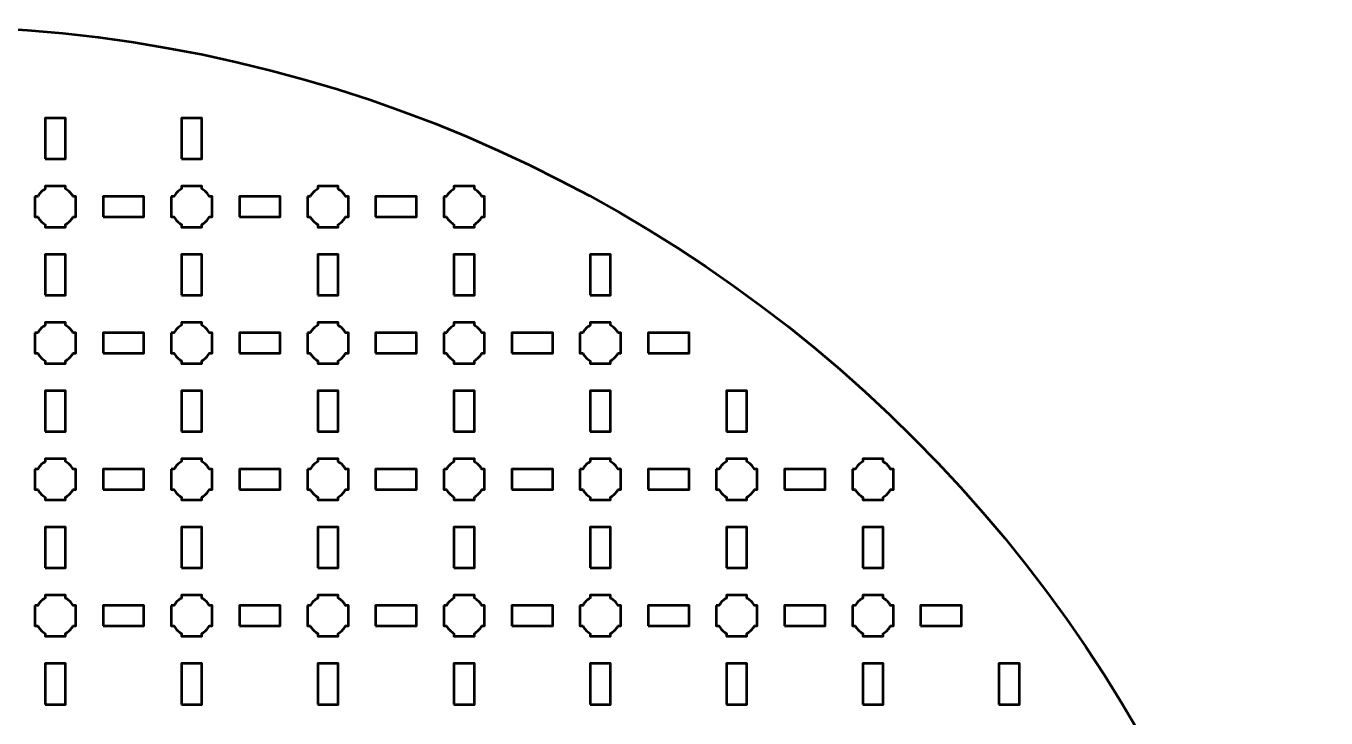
# Model space of a CAD drawing. Header units: centimetres. Extents: x -31.1 to 10.1, y -35.5 to 5.8.
# Drawn here: x -8.93 to 10.15, y -4.35 to 5.8 of the extents above; entities that cross this region are included whole.
import ezdxf

# ---------------------------------------------------------------- set-up
doc = ezdxf.new("R2010")
doc.units = ezdxf.units.CM
doc.header["$MEASUREMENT"] = 0
doc.layers.add('Layer 1', color=7, linetype='Continuous')

msp = doc.modelspace()

# ---------------------------------------------------------------- linework, layer by layer
at = {"layer": 'Layer 1', "lineweight": 53}
for points in [[(-8.65, 3.85), (-8.35, 3.85), (-8.35, 4.45), (-8.65, 4.45), (-8.65, 3.85)], [(-6.65, 3.85), (-6.35, 3.85), (-6.35, 4.45), (-6.65, 4.45), (-6.65, 3.85)], [(-7.8, 3), (-7.2, 3), (-7.2, 3.3), (-7.8, 3.3), (-7.8, 3)], [(-5.8, 3), (-5.2, 3), (-5.2, 3.3), (-5.8, 3.3), (-5.8, 3)], [(-3.8, 3), (-3.2, 3), (-3.2, 3.3), (-3.8, 3.3), (-3.8, 3)], [(-8.65, 1.85), (-8.35, 1.85), (-8.35, 2.45), (-8.65, 2.45), (-8.65, 1.85)], [(-6.65, 1.85), (-6.35, 1.85), (-6.35, 2.45), (-6.65, 2.45), (-6.65, 1.85)], [(-4.65, 1.85), (-4.35, 1.85), (-4.35, 2.45), (-4.65, 2.45), (-4.65, 1.85)], [(-2.65, 1.85), (-2.35, 1.85), (-2.35, 2.45), (-2.65, 2.45), (-2.65, 1.85)], [(-0.65, 1.85), (-0.35, 1.85), (-0.35, 2.45), (-0.65, 2.45), (-0.65, 1.85)], [(-7.8, 1), (-7.2, 1), (-7.2, 1.3), (-7.8, 1.3), (-7.8, 1)], [(-5.8, 1), (-5.2, 1), (-5.2, 1.3), (-5.8, 1.3), (-5.8, 1)], [(-3.8, 1), (-3.2, 1), (-3.2, 1.3), (-3.8, 1.3), (-3.8, 1)], [(-1.8, 1), (-1.2, 1), (-1.2, 1.3), (-1.8, 1.3), (-1.8, 1)], [(0.2, 1), (0.8, 1), (0.8, 1.3), (0.2, 1.3), (0.2, 1)], [(-8.65, -0.15), (-8.35, -0.15), (-8.35, 0.45), (-8.65, 0.45), (-8.65, -0.15)], [(-6.65, -0.15), (-6.35, -0.15), (-6.35, 0.45), (-6.65, 0.45), (-6.65, -0.15)], [(-4.65, -0.15), (-4.35, -0.15), (-4.35, 0.45), (-4.65, 0.45), (-4.65, -0.15)], [(-2.65, -0.15), (-2.35, -0.15), (-2.35, 0.45), (-2.65, 0.45), (-2.65, -0.15)], [(-0.65, -0.15), (-0.35, -0.15), (-0.35, 0.45), (-0.65, 0.45), (-0.65, -0.15)], [(1.35, -0.15), (1.65, -0.15), (1.65, 0.45), (1.35, 0.45), (1.35, -0.15)], [(-7.8, -1), (-7.2, -1), (-7.2, -0.7), (-7.8, -0.7), (-7.8, -1)], [(-5.8, -1), (-5.2, -1), (-5.2, -0.7), (-5.8, -0.7), (-5.8, -1)], [(-3.8, -1), (-3.2, -1), (-3.2, -0.7), (-3.8, -0.7), (-3.8, -1)], [(-1.8, -1), (-1.2, -1), (-1.2, -0.7), (-1.8, -0.7), (-1.8, -1)], [(0.2, -1), (0.8, -1), (0.8, -0.7), (0.2, -0.7), (0.2, -1)], [(2.2, -1), (2.8, -1), (2.8, -0.7), (2.2, -0.7), (2.2, -1)], [(-8.65, -2.15), (-8.35, -2.15), (-8.35, -1.55), (-8.65, -1.55), (-8.65, -2.15)], [(-6.65, -2.15), (-6.35, -2.15), (-6.35, -1.55), (-6.65, -1.55), (-6.65, -2.15)], [(-4.65, -2.15), (-4.35, -2.15), (-4.35, -1.55), (-4.65, -1.55), (-4.65, -2.15)], [(-2.65, -2.15), (-2.35, -2.15), (-2.35, -1.55), (-2.65, -1.55), (-2.65, -2.15)], [(-0.65, -2.15), (-0.35, -2.15), (-0.35, -1.55), (-0.65, -1.55), (-0.65, -2.15)], [(1.35, -2.15), (1.65, -2.15), (1.65, -1.55), (1.35, -1.55), (1.35, -2.15)], [(3.35, -2.15), (3.65, -2.15), (3.65, -1.55), (3.35, -1.55), (3.35, -2.15)], [(-7.8, -3), (-7.2, -3), (-7.2, -2.7), (-7.8, -2.7), (-7.8, -3)], [(-5.8, -3), (-5.2, -3), (-5.2, -2.7), (-5.8, -2.7), (-5.8, -3)], [(-3.8, -3), (-3.2, -3), (-3.2, -2.7), (-3.8, -2.7), (-3.8, -3)], [(-1.8, -3), (-1.2, -3), (-1.2, -2.7), (-1.8, -2.7), (-1.8, -3)], [(0.2, -3), (0.8, -3), (0.8, -2.7), (0.2, -2.7), (0.2, -3)], [(2.2, -3), (2.8, -3), (2.8, -2.7), (2.2, -2.7), (2.2, -3)], [(4.2, -3), (4.8, -3), (4.8, -2.7), (4.2, -2.7), (4.2, -3)], [(-8.65, -4.15), (-8.35, -4.15), (-8.35, -3.55), (-8.65, -3.55), (-8.65, -4.15)], [(-6.65, -4.15), (-6.35, -4.15), (-6.35, -3.55), (-6.65, -3.55), (-6.65, -4.15)], [(-4.65, -4.15), (-4.35, -4.15), (-4.35, -3.55), (-4.65, -3.55), (-4.65, -4.15)], [(-2.65, -4.15), (-2.35, -4.15), (-2.35, -3.55), (-2.65, -3.55), (-2.65, -4.15)], [(-0.65, -4.15), (-0.35, -4.15), (-0.35, -3.55), (-0.65, -3.55), (-0.65, -4.15)], [(1.35, -4.15), (1.65, -4.15), (1.65, -3.55), (1.35, -3.55), (1.35, -4.15)], [(3.35, -4.15), (3.65, -4.15), (3.65, -3.55), (3.35, -3.55), (3.35, -4.15)], [(5.35, -4.15), (5.65, -4.15), (5.65, -3.55), (5.35, -3.55), (5.35, -4.15)]]:
    msp.add_lwpolyline(points, close=True, dxfattribs=at)
at = {"layer": 'Layer 1', "color": 250, "lineweight": 53}
msp.add_ellipse((-10.5, -14.85), major_axis=(0, 20.65), ratio=1, dxfattribs=at)
at = {"layer": 'Layer 1', "lineweight": 53}
for points in [[(-8.8, 3.3), (-8.8, 3.3), (-8.75985, 3.3), (-8.75985, 3.3), (-8.75985, 3.3), (-8.7335, 3.34553), (-8.69553, 3.3835), (-8.65, 3.40985), (-8.65, 3.40985), (-8.65, 3.40985), (-8.65, 3.45), (-8.65, 3.45), (-8.65, 3.45), (-8.65, 3.45), (-8.5, 3.45), (-8.5, 3.45), (-8.5, 3.45), (-8.5, 3.45), (-8.35, 3.45), (-8.35, 3.45), (-8.35, 3.45), (-8.35, 3.45), (-8.35, 3.40985), (-8.35, 3.40985), (-8.35, 3.40985), (-8.30447, 3.3835), (-8.2665, 3.34553), (-8.24015, 3.3), (-8.24015, 3.3), (-8.24015, 3.3), (-8.2, 3.3), (-8.2, 3.3), (-8.2, 3.3), (-8.2, 3.3), (-8.2, 3.15), (-8.2, 3.15), (-8.2, 3.15), (-8.2, 3.15), (-8.2, 3), (-8.2, 3), (-8.2, 3), (-8.2, 3), (-8.24015, 3), (-8.24015, 3), (-8.24015, 3), (-8.2665, 2.95447), (-8.30447, 2.9165), (-8.35, 2.89015), (-8.35, 2.89015), (-8.35, 2.89015), (-8.35, 2.85), (-8.35, 2.85), (-8.35, 2.85), (-8.35, 2.85), (-8.5, 2.85), (-8.5, 2.85), (-8.5, 2.85), (-8.5, 2.85), (-8.65, 2.85), (-8.65, 2.85), (-8.65, 2.85), (-8.65, 2.85), (-8.65, 2.89015), (-8.65, 2.89015), (-8.65, 2.89015), (-8.69553, 2.9165), (-8.7335, 2.95447), (-8.75985, 3), (-8.75985, 3), (-8.75985, 3), (-8.8, 3), (-8.8, 3), (-8.8, 3), (-8.8, 3), (-8.8, 3.15), (-8.8, 3.15), (-8.8, 3.15), (-8.8, 3.15), (-8.8, 3.3), (-8.8, 3.3)], [(-6.8, 3.3), (-6.8, 3.3), (-6.75985, 3.3), (-6.75985, 3.3), (-6.75985, 3.3), (-6.7335, 3.34553), (-6.69553, 3.3835), (-6.65, 3.40985), (-6.65, 3.40985), (-6.65, 3.40985), (-6.65, 3.45), (-6.65, 3.45), (-6.65, 3.45), (-6.65, 3.45), (-6.5, 3.45), (-6.5, 3.45), (-6.5, 3.45), (-6.5, 3.45), (-6.35, 3.45), (-6.35, 3.45), (-6.35, 3.45), (-6.35, 3.45), (-6.35, 3.40985), (-6.35, 3.40985), (-6.35, 3.40985), (-6.30447, 3.3835), (-6.2665, 3.34553), (-6.24015, 3.3), (-6.24015, 3.3), (-6.24015, 3.3), (-6.2, 3.3), (-6.2, 3.3), (-6.2, 3.3), (-6.2, 3.3), (-6.2, 3.15), (-6.2, 3.15), (-6.2, 3.15), (-6.2, 3.15), (-6.2, 3), (-6.2, 3), (-6.2, 3), (-6.2, 3), (-6.24015, 3), (-6.24015, 3), (-6.24015, 3), (-6.2665, 2.95447), (-6.30447, 2.9165), (-6.35, 2.89015), (-6.35, 2.89015), (-6.35, 2.89015), (-6.35, 2.85), (-6.35, 2.85), (-6.35, 2.85), (-6.35, 2.85), (-6.5, 2.85), (-6.5, 2.85), (-6.5, 2.85), (-6.5, 2.85), (-6.65, 2.85), (-6.65, 2.85), (-6.65, 2.85), (-6.65, 2.85), (-6.65, 2.89015), (-6.65, 2.89015), (-6.65, 2.89015), (-6.69553, 2.9165), (-6.7335, 2.95447), (-6.75985, 3), (-6.75985, 3), (-6.75985, 3), (-6.8, 3), (-6.8, 3), (-6.8, 3), (-6.8, 3), (-6.8, 3.15), (-6.8, 3.15), (-6.8, 3.15), (-6.8, 3.15), (-6.8, 3.3), (-6.8, 3.3)], [(-4.8, 3.3), (-4.8, 3.3), (-4.75985, 3.3), (-4.75985, 3.3), (-4.75985, 3.3), (-4.7335, 3.34553), (-4.69553, 3.3835), (-4.65, 3.40985), (-4.65, 3.40985), (-4.65, 3.40985), (-4.65, 3.45), (-4.65, 3.45), (-4.65, 3.45), (-4.65, 3.45), (-4.5, 3.45), (-4.5, 3.45), (-4.5, 3.45), (-4.5, 3.45), (-4.35, 3.45), (-4.35, 3.45), (-4.35, 3.45), (-4.35, 3.45), (-4.35, 3.40985), (-4.35, 3.40985), (-4.35, 3.40985), (-4.30447, 3.3835), (-4.2665, 3.34553), (-4.24015, 3.3), (-4.24015, 3.3), (-4.24015, 3.3), (-4.2, 3.3), (-4.2, 3.3), (-4.2, 3.3), (-4.2, 3.3), (-4.2, 3.15), (-4.2, 3.15), (-4.2, 3.15), (-4.2, 3.15), (-4.2, 3), (-4.2, 3), (-4.2, 3), (-4.2, 3), (-4.24015, 3), (-4.24015, 3), (-4.24015, 3), (-4.2665, 2.95447), (-4.30447, 2.9165), (-4.35, 2.89015), (-4.35, 2.89015), (-4.35, 2.89015), (-4.35, 2.85), (-4.35, 2.85), (-4.35, 2.85), (-4.35, 2.85), (-4.5, 2.85), (-4.5, 2.85), (-4.5, 2.85), (-4.5, 2.85), (-4.65, 2.85), (-4.65, 2.85), (-4.65, 2.85), (-4.65, 2.85), (-4.65, 2.89015), (-4.65, 2.89015), (-4.65, 2.89015), (-4.69553, 2.9165), (-4.7335, 2.95447), (-4.75985, 3), (-4.75985, 3), (-4.75985, 3), (-4.8, 3), (-4.8, 3), (-4.8, 3), (-4.8, 3), (-4.8, 3.15), (-4.8, 3.15), (-4.8, 3.15), (-4.8, 3.15), (-4.8, 3.3), (-4.8, 3.3)], [(-2.8, 3.3), (-2.8, 3.3), (-2.75985, 3.3), (-2.75985, 3.3), (-2.75985, 3.3), (-2.7335, 3.34553), (-2.69553, 3.3835), (-2.65, 3.40985), (-2.65, 3.40985), (-2.65, 3.40985), (-2.65, 3.45), (-2.65, 3.45), (-2.65, 3.45), (-2.65, 3.45), (-2.5, 3.45), (-2.5, 3.45), (-2.5, 3.45), (-2.5, 3.45), (-2.35, 3.45), (-2.35, 3.45), (-2.35, 3.45), (-2.35, 3.45), (-2.35, 3.40985), (-2.35, 3.40985), (-2.35, 3.40985), (-2.30447, 3.3835), (-2.2665, 3.34553), (-2.24015, 3.3), (-2.24015, 3.3), (-2.24015, 3.3), (-2.2, 3.3), (-2.2, 3.3), (-2.2, 3.3), (-2.2, 3.3), (-2.2, 3.15), (-2.2, 3.15), (-2.2, 3.15), (-2.2, 3.15), (-2.2, 3), (-2.2, 3), (-2.2, 3), (-2.2, 3), (-2.24015, 3), (-2.24015, 3), (-2.24015, 3), (-2.2665, 2.95447), (-2.30447, 2.9165), (-2.35, 2.89015), (-2.35, 2.89015), (-2.35, 2.89015), (-2.35, 2.85), (-2.35, 2.85), (-2.35, 2.85), (-2.35, 2.85), (-2.5, 2.85), (-2.5, 2.85), (-2.5, 2.85), (-2.5, 2.85), (-2.65, 2.85), (-2.65, 2.85), (-2.65, 2.85), (-2.65, 2.85), (-2.65, 2.89015), (-2.65, 2.89015), (-2.65, 2.89015), (-2.69553, 2.9165), (-2.7335, 2.95447), (-2.75985, 3), (-2.75985, 3), (-2.75985, 3), (-2.8, 3), (-2.8, 3), (-2.8, 3), (-2.8, 3), (-2.8, 3.15), (-2.8, 3.15), (-2.8, 3.15), (-2.8, 3.15), (-2.8, 3.3), (-2.8, 3.3)], [(-8.8, 1.3), (-8.8, 1.3), (-8.75985, 1.3), (-8.75985, 1.3), (-8.75985, 1.3), (-8.7335, 1.34553), (-8.69553, 1.3835), (-8.65, 1.40985), (-8.65, 1.40985), (-8.65, 1.40985), (-8.65, 1.45), (-8.65, 1.45), (-8.65, 1.45), (-8.65, 1.45), (-8.5, 1.45), (-8.5, 1.45), (-8.5, 1.45), (-8.5, 1.45), (-8.35, 1.45), (-8.35, 1.45), (-8.35, 1.45), (-8.35, 1.45), (-8.35, 1.40985), (-8.35, 1.40985), (-8.35, 1.40985), (-8.30447, 1.3835), (-8.2665, 1.34553), (-8.24015, 1.3), (-8.24015, 1.3), (-8.24015, 1.3), (-8.2, 1.3), (-8.2, 1.3), (-8.2, 1.3), (-8.2, 1.3), (-8.2, 1.15), (-8.2, 1.15), (-8.2, 1.15), (-8.2, 1.15), (-8.2, 1), (-8.2, 1), (-8.2, 1), (-8.2, 1), (-8.24015, 1), (-8.24015, 1), (-8.24015, 1), (-8.2665, 0.95447), (-8.30447, 0.9165), (-8.35, 0.89015), (-8.35, 0.89015), (-8.35, 0.89015), (-8.35, 0.85), (-8.35, 0.85), (-8.35, 0.85), (-8.35, 0.85), (-8.5, 0.85), (-8.5, 0.85), (-8.5, 0.85), (-8.5, 0.85), (-8.65, 0.85), (-8.65, 0.85), (-8.65, 0.85), (-8.65, 0.85), (-8.65, 0.89015), (-8.65, 0.89015), (-8.65, 0.89015), (-8.69553, 0.9165), (-8.7335, 0.95447), (-8.75985, 1), (-8.75985, 1), (-8.75985, 1), (-8.8, 1), (-8.8, 1), (-8.8, 1), (-8.8, 1), (-8.8, 1.15), (-8.8, 1.15), (-8.8, 1.15), (-8.8, 1.15), (-8.8, 1.3), (-8.8, 1.3)], [(-6.8, 1.3), (-6.8, 1.3), (-6.75985, 1.3), (-6.75985, 1.3), (-6.75985, 1.3), (-6.7335, 1.34553), (-6.69553, 1.3835), (-6.65, 1.40985), (-6.65, 1.40985), (-6.65, 1.40985), (-6.65, 1.45), (-6.65, 1.45), (-6.65, 1.45), (-6.65, 1.45), (-6.5, 1.45), (-6.5, 1.45), (-6.5, 1.45), (-6.5, 1.45), (-6.35, 1.45), (-6.35, 1.45), (-6.35, 1.45), (-6.35, 1.45), (-6.35, 1.40985), (-6.35, 1.40985), (-6.35, 1.40985), (-6.30447, 1.3835), (-6.2665, 1.34553), (-6.24015, 1.3), (-6.24015, 1.3), (-6.24015, 1.3), (-6.2, 1.3), (-6.2, 1.3), (-6.2, 1.3), (-6.2, 1.3), (-6.2, 1.15), (-6.2, 1.15), (-6.2, 1.15), (-6.2, 1.15), (-6.2, 1), (-6.2, 1), (-6.2, 1), (-6.2, 1), (-6.24015, 1), (-6.24015, 1), (-6.24015, 1), (-6.2665, 0.95447), (-6.30447, 0.9165), (-6.35, 0.89015), (-6.35, 0.89015), (-6.35, 0.89015), (-6.35, 0.85), (-6.35, 0.85), (-6.35, 0.85), (-6.35, 0.85), (-6.5, 0.85), (-6.5, 0.85), (-6.5, 0.85), (-6.5, 0.85), (-6.65, 0.85), (-6.65, 0.85), (-6.65, 0.85), (-6.65, 0.85), (-6.65, 0.89015), (-6.65, 0.89015), (-6.65, 0.89015), (-6.69553, 0.9165), (-6.7335, 0.95447), (-6.75985, 1), (-6.75985, 1), (-6.75985, 1), (-6.8, 1), (-6.8, 1), (-6.8, 1), (-6.8, 1), (-6.8, 1.15), (-6.8, 1.15), (-6.8, 1.15), (-6.8, 1.15), (-6.8, 1.3), (-6.8, 1.3)], [(-4.8, 1.3), (-4.8, 1.3), (-4.75985, 1.3), (-4.75985, 1.3), (-4.75985, 1.3), (-4.7335, 1.34553), (-4.69553, 1.3835), (-4.65, 1.40985), (-4.65, 1.40985), (-4.65, 1.40985), (-4.65, 1.45), (-4.65, 1.45), (-4.65, 1.45), (-4.65, 1.45), (-4.5, 1.45), (-4.5, 1.45), (-4.5, 1.45), (-4.5, 1.45), (-4.35, 1.45), (-4.35, 1.45), (-4.35, 1.45), (-4.35, 1.45), (-4.35, 1.40985), (-4.35, 1.40985), (-4.35, 1.40985), (-4.30447, 1.3835), (-4.2665, 1.34553), (-4.24015, 1.3), (-4.24015, 1.3), (-4.24015, 1.3), (-4.2, 1.3), (-4.2, 1.3), (-4.2, 1.3), (-4.2, 1.3), (-4.2, 1.15), (-4.2, 1.15), (-4.2, 1.15), (-4.2, 1.15), (-4.2, 1), (-4.2, 1), (-4.2, 1), (-4.2, 1), (-4.24015, 1), (-4.24015, 1), (-4.24015, 1), (-4.2665, 0.95447), (-4.30447, 0.9165), (-4.35, 0.89015), (-4.35, 0.89015), (-4.35, 0.89015), (-4.35, 0.85), (-4.35, 0.85), (-4.35, 0.85), (-4.35, 0.85), (-4.5, 0.85), (-4.5, 0.85), (-4.5, 0.85), (-4.5, 0.85), (-4.65, 0.85), (-4.65, 0.85), (-4.65, 0.85), (-4.65, 0.85), (-4.65, 0.89015), (-4.65, 0.89015), (-4.65, 0.89015), (-4.69553, 0.9165), (-4.7335, 0.95447), (-4.75985, 1), (-4.75985, 1), (-4.75985, 1), (-4.8, 1), (-4.8, 1), (-4.8, 1), (-4.8, 1), (-4.8, 1.15), (-4.8, 1.15), (-4.8, 1.15), (-4.8, 1.15), (-4.8, 1.3), (-4.8, 1.3)], [(-2.8, 1.3), (-2.8, 1.3), (-2.75985, 1.3), (-2.75985, 1.3), (-2.75985, 1.3), (-2.7335, 1.34553), (-2.69553, 1.3835), (-2.65, 1.40985), (-2.65, 1.40985), (-2.65, 1.40985), (-2.65, 1.45), (-2.65, 1.45), (-2.65, 1.45), (-2.65, 1.45), (-2.5, 1.45), (-2.5, 1.45), (-2.5, 1.45), (-2.5, 1.45), (-2.35, 1.45), (-2.35, 1.45), (-2.35, 1.45), (-2.35, 1.45), (-2.35, 1.40985), (-2.35, 1.40985), (-2.35, 1.40985), (-2.30447, 1.3835), (-2.2665, 1.34553), (-2.24015, 1.3), (-2.24015, 1.3), (-2.24015, 1.3), (-2.2, 1.3), (-2.2, 1.3), (-2.2, 1.3), (-2.2, 1.3), (-2.2, 1.15), (-2.2, 1.15), (-2.2, 1.15), (-2.2, 1.15), (-2.2, 1), (-2.2, 1), (-2.2, 1), (-2.2, 1), (-2.24015, 1), (-2.24015, 1), (-2.24015, 1), (-2.2665, 0.95447), (-2.30447, 0.9165), (-2.35, 0.89015), (-2.35, 0.89015), (-2.35, 0.89015), (-2.35, 0.85), (-2.35, 0.85), (-2.35, 0.85), (-2.35, 0.85), (-2.5, 0.85), (-2.5, 0.85), (-2.5, 0.85), (-2.5, 0.85), (-2.65, 0.85), (-2.65, 0.85), (-2.65, 0.85), (-2.65, 0.85), (-2.65, 0.89015), (-2.65, 0.89015), (-2.65, 0.89015), (-2.69553, 0.9165), (-2.7335, 0.95447), (-2.75985, 1), (-2.75985, 1), (-2.75985, 1), (-2.8, 1), (-2.8, 1), (-2.8, 1), (-2.8, 1), (-2.8, 1.15), (-2.8, 1.15), (-2.8, 1.15), (-2.8, 1.15), (-2.8, 1.3), (-2.8, 1.3)], [(-0.8, 1.3), (-0.8, 1.3), (-0.75985, 1.3), (-0.75985, 1.3), (-0.75985, 1.3), (-0.7335, 1.34553), (-0.69553, 1.3835), (-0.65, 1.40985), (-0.65, 1.40985), (-0.65, 1.40985), (-0.65, 1.45), (-0.65, 1.45), (-0.65, 1.45), (-0.65, 1.45), (-0.5, 1.45), (-0.5, 1.45), (-0.5, 1.45), (-0.5, 1.45), (-0.35, 1.45), (-0.35, 1.45), (-0.35, 1.45), (-0.35, 1.45), (-0.35, 1.40985), (-0.35, 1.40985), (-0.35, 1.40985), (-0.30447, 1.3835), (-0.2665, 1.34553), (-0.24015, 1.3), (-0.24015, 1.3), (-0.24015, 1.3), (-0.2, 1.3), (-0.2, 1.3), (-0.2, 1.3), (-0.2, 1.3), (-0.2, 1.15), (-0.2, 1.15), (-0.2, 1.15), (-0.2, 1.15), (-0.2, 1), (-0.2, 1), (-0.2, 1), (-0.2, 1), (-0.24015, 1), (-0.24015, 1), (-0.24015, 1), (-0.2665, 0.95447), (-0.30447, 0.9165), (-0.35, 0.89015), (-0.35, 0.89015), (-0.35, 0.89015), (-0.35, 0.85), (-0.35, 0.85), (-0.35, 0.85), (-0.35, 0.85), (-0.5, 0.85), (-0.5, 0.85), (-0.5, 0.85), (-0.5, 0.85), (-0.65, 0.85), (-0.65, 0.85), (-0.65, 0.85), (-0.65, 0.85), (-0.65, 0.89015), (-0.65, 0.89015), (-0.65, 0.89015), (-0.69553, 0.9165), (-0.7335, 0.95447), (-0.75985, 1), (-0.75985, 1), (-0.75985, 1), (-0.8, 1), (-0.8, 1), (-0.8, 1), (-0.8, 1), (-0.8, 1.15), (-0.8, 1.15), (-0.8, 1.15), (-0.8, 1.15), (-0.8, 1.3), (-0.8, 1.3)], [(-8.8, -0.7), (-8.8, -0.7), (-8.75985, -0.7), (-8.75985, -0.7), (-8.75985, -0.7), (-8.7335, -0.65447), (-8.69553, -0.6165), (-8.65, -0.59015), (-8.65, -0.59015), (-8.65, -0.59015), (-8.65, -0.55), (-8.65, -0.55), (-8.65, -0.55), (-8.65, -0.55), (-8.5, -0.55), (-8.5, -0.55), (-8.5, -0.55), (-8.5, -0.55), (-8.35, -0.55), (-8.35, -0.55), (-8.35, -0.55), (-8.35, -0.55), (-8.35, -0.59015), (-8.35, -0.59015), (-8.35, -0.59015), (-8.30447, -0.6165), (-8.2665, -0.65447), (-8.24015, -0.7), (-8.24015, -0.7), (-8.24015, -0.7), (-8.2, -0.7), (-8.2, -0.7), (-8.2, -0.7), (-8.2, -0.7), (-8.2, -0.85), (-8.2, -0.85), (-8.2, -0.85), (-8.2, -0.85), (-8.2, -1), (-8.2, -1), (-8.2, -1), (-8.2, -1), (-8.24015, -1), (-8.24015, -1), (-8.24015, -1), (-8.2665, -1.04553), (-8.30447, -1.0835), (-8.35, -1.10985), (-8.35, -1.10985), (-8.35, -1.10985), (-8.35, -1.15), (-8.35, -1.15), (-8.35, -1.15), (-8.35, -1.15), (-8.5, -1.15), (-8.5, -1.15), (-8.5, -1.15), (-8.5, -1.15), (-8.65, -1.15), (-8.65, -1.15), (-8.65, -1.15), (-8.65, -1.15), (-8.65, -1.10985), (-8.65, -1.10985), (-8.65, -1.10985), (-8.69553, -1.0835), (-8.7335, -1.04553), (-8.75985, -1), (-8.75985, -1), (-8.75985, -1), (-8.8, -1), (-8.8, -1), (-8.8, -1), (-8.8, -1), (-8.8, -0.85), (-8.8, -0.85), (-8.8, -0.85), (-8.8, -0.85), (-8.8, -0.7), (-8.8, -0.7)], [(-6.8, -0.7), (-6.8, -0.7), (-6.75985, -0.7), (-6.75985, -0.7), (-6.75985, -0.7), (-6.7335, -0.65447), (-6.69553, -0.6165), (-6.65, -0.59015), (-6.65, -0.59015), (-6.65, -0.59015), (-6.65, -0.55), (-6.65, -0.55), (-6.65, -0.55), (-6.65, -0.55), (-6.5, -0.55), (-6.5, -0.55), (-6.5, -0.55), (-6.5, -0.55), (-6.35, -0.55), (-6.35, -0.55), (-6.35, -0.55), (-6.35, -0.55), (-6.35, -0.59015), (-6.35, -0.59015), (-6.35, -0.59015), (-6.30447, -0.6165), (-6.2665, -0.65447), (-6.24015, -0.7), (-6.24015, -0.7), (-6.24015, -0.7), (-6.2, -0.7), (-6.2, -0.7), (-6.2, -0.7), (-6.2, -0.7), (-6.2, -0.85), (-6.2, -0.85), (-6.2, -0.85), (-6.2, -0.85), (-6.2, -1), (-6.2, -1), (-6.2, -1), (-6.2, -1), (-6.24015, -1), (-6.24015, -1), (-6.24015, -1), (-6.2665, -1.04553), (-6.30447, -1.0835), (-6.35, -1.10985), (-6.35, -1.10985), (-6.35, -1.10985), (-6.35, -1.15), (-6.35, -1.15), (-6.35, -1.15), (-6.35, -1.15), (-6.5, -1.15), (-6.5, -1.15), (-6.5, -1.15), (-6.5, -1.15), (-6.65, -1.15), (-6.65, -1.15), (-6.65, -1.15), (-6.65, -1.15), (-6.65, -1.10985), (-6.65, -1.10985), (-6.65, -1.10985), (-6.69553, -1.0835), (-6.7335, -1.04553), (-6.75985, -1), (-6.75985, -1), (-6.75985, -1), (-6.8, -1), (-6.8, -1), (-6.8, -1), (-6.8, -1), (-6.8, -0.85), (-6.8, -0.85), (-6.8, -0.85), (-6.8, -0.85), (-6.8, -0.7), (-6.8, -0.7)], [(-4.8, -0.7), (-4.8, -0.7), (-4.75985, -0.7), (-4.75985, -0.7), (-4.75985, -0.7), (-4.7335, -0.65447), (-4.69553, -0.6165), (-4.65, -0.59015), (-4.65, -0.59015), (-4.65, -0.59015), (-4.65, -0.55), (-4.65, -0.55), (-4.65, -0.55), (-4.65, -0.55), (-4.5, -0.55), (-4.5, -0.55), (-4.5, -0.55), (-4.5, -0.55), (-4.35, -0.55), (-4.35, -0.55), (-4.35, -0.55), (-4.35, -0.55), (-4.35, -0.59015), (-4.35, -0.59015), (-4.35, -0.59015), (-4.30447, -0.6165), (-4.2665, -0.65447), (-4.24015, -0.7), (-4.24015, -0.7), (-4.24015, -0.7), (-4.2, -0.7), (-4.2, -0.7), (-4.2, -0.7), (-4.2, -0.7), (-4.2, -0.85), (-4.2, -0.85), (-4.2, -0.85), (-4.2, -0.85), (-4.2, -1), (-4.2, -1), (-4.2, -1), (-4.2, -1), (-4.24015, -1), (-4.24015, -1), (-4.24015, -1), (-4.2665, -1.04553), (-4.30447, -1.0835), (-4.35, -1.10985), (-4.35, -1.10985), (-4.35, -1.10985), (-4.35, -1.15), (-4.35, -1.15), (-4.35, -1.15), (-4.35, -1.15), (-4.5, -1.15), (-4.5, -1.15), (-4.5, -1.15), (-4.5, -1.15), (-4.65, -1.15), (-4.65, -1.15), (-4.65, -1.15), (-4.65, -1.15), (-4.65, -1.10985), (-4.65, -1.10985), (-4.65, -1.10985), (-4.69553, -1.0835), (-4.7335, -1.04553), (-4.75985, -1), (-4.75985, -1), (-4.75985, -1), (-4.8, -1), (-4.8, -1), (-4.8, -1), (-4.8, -1), (-4.8, -0.85), (-4.8, -0.85), (-4.8, -0.85), (-4.8, -0.85), (-4.8, -0.7), (-4.8, -0.7)], [(-2.8, -0.7), (-2.8, -0.7), (-2.75985, -0.7), (-2.75985, -0.7), (-2.75985, -0.7), (-2.7335, -0.65447), (-2.69553, -0.6165), (-2.65, -0.59015), (-2.65, -0.59015), (-2.65, -0.59015), (-2.65, -0.55), (-2.65, -0.55), (-2.65, -0.55), (-2.65, -0.55), (-2.5, -0.55), (-2.5, -0.55), (-2.5, -0.55), (-2.5, -0.55), (-2.35, -0.55), (-2.35, -0.55), (-2.35, -0.55), (-2.35, -0.55), (-2.35, -0.59015), (-2.35, -0.59015), (-2.35, -0.59015), (-2.30447, -0.6165), (-2.2665, -0.65447), (-2.24015, -0.7), (-2.24015, -0.7), (-2.24015, -0.7), (-2.2, -0.7), (-2.2, -0.7), (-2.2, -0.7), (-2.2, -0.7), (-2.2, -0.85), (-2.2, -0.85), (-2.2, -0.85), (-2.2, -0.85), (-2.2, -1), (-2.2, -1), (-2.2, -1), (-2.2, -1), (-2.24015, -1), (-2.24015, -1), (-2.24015, -1), (-2.2665, -1.04553), (-2.30447, -1.0835), (-2.35, -1.10985), (-2.35, -1.10985), (-2.35, -1.10985), (-2.35, -1.15), (-2.35, -1.15), (-2.35, -1.15), (-2.35, -1.15), (-2.5, -1.15), (-2.5, -1.15), (-2.5, -1.15), (-2.5, -1.15), (-2.65, -1.15), (-2.65, -1.15), (-2.65, -1.15), (-2.65, -1.15), (-2.65, -1.10985), (-2.65, -1.10985), (-2.65, -1.10985), (-2.69553, -1.0835), (-2.7335, -1.04553), (-2.75985, -1), (-2.75985, -1), (-2.75985, -1), (-2.8, -1), (-2.8, -1), (-2.8, -1), (-2.8, -1), (-2.8, -0.85), (-2.8, -0.85), (-2.8, -0.85), (-2.8, -0.85), (-2.8, -0.7), (-2.8, -0.7)], [(-0.8, -0.7), (-0.8, -0.7), (-0.75985, -0.7), (-0.75985, -0.7), (-0.75985, -0.7), (-0.7335, -0.65447), (-0.69553, -0.6165), (-0.65, -0.59015), (-0.65, -0.59015), (-0.65, -0.59015), (-0.65, -0.55), (-0.65, -0.55), (-0.65, -0.55), (-0.65, -0.55), (-0.5, -0.55), (-0.5, -0.55), (-0.5, -0.55), (-0.5, -0.55), (-0.35, -0.55), (-0.35, -0.55), (-0.35, -0.55), (-0.35, -0.55), (-0.35, -0.59015), (-0.35, -0.59015), (-0.35, -0.59015), (-0.30447, -0.6165), (-0.2665, -0.65447), (-0.24015, -0.7), (-0.24015, -0.7), (-0.24015, -0.7), (-0.2, -0.7), (-0.2, -0.7), (-0.2, -0.7), (-0.2, -0.7), (-0.2, -0.85), (-0.2, -0.85), (-0.2, -0.85), (-0.2, -0.85), (-0.2, -1), (-0.2, -1), (-0.2, -1), (-0.2, -1), (-0.24015, -1), (-0.24015, -1), (-0.24015, -1), (-0.2665, -1.04553), (-0.30447, -1.0835), (-0.35, -1.10985), (-0.35, -1.10985), (-0.35, -1.10985), (-0.35, -1.15), (-0.35, -1.15), (-0.35, -1.15), (-0.35, -1.15), (-0.5, -1.15), (-0.5, -1.15), (-0.5, -1.15), (-0.5, -1.15), (-0.65, -1.15), (-0.65, -1.15), (-0.65, -1.15), (-0.65, -1.15), (-0.65, -1.10985), (-0.65, -1.10985), (-0.65, -1.10985), (-0.69553, -1.0835), (-0.7335, -1.04553), (-0.75985, -1), (-0.75985, -1), (-0.75985, -1), (-0.8, -1), (-0.8, -1), (-0.8, -1), (-0.8, -1), (-0.8, -0.85), (-0.8, -0.85), (-0.8, -0.85), (-0.8, -0.85), (-0.8, -0.7), (-0.8, -0.7)], [(1.2, -0.7), (1.2, -0.7), (1.24015, -0.7), (1.24015, -0.7), (1.24015, -0.7), (1.2665, -0.65447), (1.30447, -0.6165), (1.35, -0.59015), (1.35, -0.59015), (1.35, -0.59015), (1.35, -0.55), (1.35, -0.55), (1.35, -0.55), (1.35, -0.55), (1.5, -0.55), (1.5, -0.55), (1.5, -0.55), (1.5, -0.55), (1.65, -0.55), (1.65, -0.55), (1.65, -0.55), (1.65, -0.55), (1.65, -0.59015), (1.65, -0.59015), (1.65, -0.59015), (1.69553, -0.6165), (1.7335, -0.65447), (1.75985, -0.7), (1.75985, -0.7), (1.75985, -0.7), (1.8, -0.7), (1.8, -0.7), (1.8, -0.7), (1.8, -0.7), (1.8, -0.85), (1.8, -0.85), (1.8, -0.85), (1.8, -0.85), (1.8, -1), (1.8, -1), (1.8, -1), (1.8, -1), (1.75985, -1), (1.75985, -1), (1.75985, -1), (1.7335, -1.04553), (1.69553, -1.0835), (1.65, -1.10985), (1.65, -1.10985), (1.65, -1.10985), (1.65, -1.15), (1.65, -1.15), (1.65, -1.15), (1.65, -1.15), (1.5, -1.15), (1.5, -1.15), (1.5, -1.15), (1.5, -1.15), (1.35, -1.15), (1.35, -1.15), (1.35, -1.15), (1.35, -1.15), (1.35, -1.10985), (1.35, -1.10985), (1.35, -1.10985), (1.30447, -1.0835), (1.2665, -1.04553), (1.24015, -1), (1.24015, -1), (1.24015, -1), (1.2, -1), (1.2, -1), (1.2, -1), (1.2, -1), (1.2, -0.85), (1.2, -0.85), (1.2, -0.85), (1.2, -0.85), (1.2, -0.7), (1.2, -0.7)], [(3.2, -0.7), (3.2, -0.7), (3.24015, -0.7), (3.24015, -0.7), (3.24015, -0.7), (3.2665, -0.65447), (3.30447, -0.6165), (3.35, -0.59015), (3.35, -0.59015), (3.35, -0.59015), (3.35, -0.55), (3.35, -0.55), (3.35, -0.55), (3.35, -0.55), (3.5, -0.55), (3.5, -0.55), (3.5, -0.55), (3.5, -0.55), (3.65, -0.55), (3.65, -0.55), (3.65, -0.55), (3.65, -0.55), (3.65, -0.59015), (3.65, -0.59015), (3.65, -0.59015), (3.69553, -0.6165), (3.7335, -0.65447), (3.75985, -0.7), (3.75985, -0.7), (3.75985, -0.7), (3.8, -0.7), (3.8, -0.7), (3.8, -0.7), (3.8, -0.7), (3.8, -0.85), (3.8, -0.85), (3.8, -0.85), (3.8, -0.85), (3.8, -1), (3.8, -1), (3.8, -1), (3.8, -1), (3.75985, -1), (3.75985, -1), (3.75985, -1), (3.7335, -1.04553), (3.69553, -1.0835), (3.65, -1.10985), (3.65, -1.10985), (3.65, -1.10985), (3.65, -1.15), (3.65, -1.15), (3.65, -1.15), (3.65, -1.15), (3.5, -1.15), (3.5, -1.15), (3.5, -1.15), (3.5, -1.15), (3.35, -1.15), (3.35, -1.15), (3.35, -1.15), (3.35, -1.15), (3.35, -1.10985), (3.35, -1.10985), (3.35, -1.10985), (3.30447, -1.0835), (3.2665, -1.04553), (3.24015, -1), (3.24015, -1), (3.24015, -1), (3.2, -1), (3.2, -1), (3.2, -1), (3.2, -1), (3.2, -0.85), (3.2, -0.85), (3.2, -0.85), (3.2, -0.85), (3.2, -0.7), (3.2, -0.7)], [(-8.8, -2.7), (-8.8, -2.7), (-8.75985, -2.7), (-8.75985, -2.7), (-8.75985, -2.7), (-8.7335, -2.65447), (-8.69553, -2.6165), (-8.65, -2.59015), (-8.65, -2.59015), (-8.65, -2.59015), (-8.65, -2.55), (-8.65, -2.55), (-8.65, -2.55), (-8.65, -2.55), (-8.5, -2.55), (-8.5, -2.55), (-8.5, -2.55), (-8.5, -2.55), (-8.35, -2.55), (-8.35, -2.55), (-8.35, -2.55), (-8.35, -2.55), (-8.35, -2.59015), (-8.35, -2.59015), (-8.35, -2.59015), (-8.30447, -2.6165), (-8.2665, -2.65447), (-8.24015, -2.7), (-8.24015, -2.7), (-8.24015, -2.7), (-8.2, -2.7), (-8.2, -2.7), (-8.2, -2.7), (-8.2, -2.7), (-8.2, -2.85), (-8.2, -2.85), (-8.2, -2.85), (-8.2, -2.85), (-8.2, -3), (-8.2, -3), (-8.2, -3), (-8.2, -3), (-8.24015, -3), (-8.24015, -3), (-8.24015, -3), (-8.2665, -3.04553), (-8.30447, -3.0835), (-8.35, -3.10985), (-8.35, -3.10985), (-8.35, -3.10985), (-8.35, -3.15), (-8.35, -3.15), (-8.35, -3.15), (-8.35, -3.15), (-8.5, -3.15), (-8.5, -3.15), (-8.5, -3.15), (-8.5, -3.15), (-8.65, -3.15), (-8.65, -3.15), (-8.65, -3.15), (-8.65, -3.15), (-8.65, -3.10985), (-8.65, -3.10985), (-8.65, -3.10985), (-8.69553, -3.0835), (-8.7335, -3.04553), (-8.75985, -3), (-8.75985, -3), (-8.75985, -3), (-8.8, -3), (-8.8, -3), (-8.8, -3), (-8.8, -3), (-8.8, -2.85), (-8.8, -2.85), (-8.8, -2.85), (-8.8, -2.85), (-8.8, -2.7), (-8.8, -2.7)], [(-6.8, -2.7), (-6.8, -2.7), (-6.75985, -2.7), (-6.75985, -2.7), (-6.75985, -2.7), (-6.7335, -2.65447), (-6.69553, -2.6165), (-6.65, -2.59015), (-6.65, -2.59015), (-6.65, -2.59015), (-6.65, -2.55), (-6.65, -2.55), (-6.65, -2.55), (-6.65, -2.55), (-6.5, -2.55), (-6.5, -2.55), (-6.5, -2.55), (-6.5, -2.55), (-6.35, -2.55), (-6.35, -2.55), (-6.35, -2.55), (-6.35, -2.55), (-6.35, -2.59015), (-6.35, -2.59015), (-6.35, -2.59015), (-6.30447, -2.6165), (-6.2665, -2.65447), (-6.24015, -2.7), (-6.24015, -2.7), (-6.24015, -2.7), (-6.2, -2.7), (-6.2, -2.7), (-6.2, -2.7), (-6.2, -2.7), (-6.2, -2.85), (-6.2, -2.85), (-6.2, -2.85), (-6.2, -2.85), (-6.2, -3), (-6.2, -3), (-6.2, -3), (-6.2, -3), (-6.24015, -3), (-6.24015, -3), (-6.24015, -3), (-6.2665, -3.04553), (-6.30447, -3.0835), (-6.35, -3.10985), (-6.35, -3.10985), (-6.35, -3.10985), (-6.35, -3.15), (-6.35, -3.15), (-6.35, -3.15), (-6.35, -3.15), (-6.5, -3.15), (-6.5, -3.15), (-6.5, -3.15), (-6.5, -3.15), (-6.65, -3.15), (-6.65, -3.15), (-6.65, -3.15), (-6.65, -3.15), (-6.65, -3.10985), (-6.65, -3.10985), (-6.65, -3.10985), (-6.69553, -3.0835), (-6.7335, -3.04553), (-6.75985, -3), (-6.75985, -3), (-6.75985, -3), (-6.8, -3), (-6.8, -3), (-6.8, -3), (-6.8, -3), (-6.8, -2.85), (-6.8, -2.85), (-6.8, -2.85), (-6.8, -2.85), (-6.8, -2.7), (-6.8, -2.7)], [(-4.8, -2.7), (-4.8, -2.7), (-4.75985, -2.7), (-4.75985, -2.7), (-4.75985, -2.7), (-4.7335, -2.65447), (-4.69553, -2.6165), (-4.65, -2.59015), (-4.65, -2.59015), (-4.65, -2.59015), (-4.65, -2.55), (-4.65, -2.55), (-4.65, -2.55), (-4.65, -2.55), (-4.5, -2.55), (-4.5, -2.55), (-4.5, -2.55), (-4.5, -2.55), (-4.35, -2.55), (-4.35, -2.55), (-4.35, -2.55), (-4.35, -2.55), (-4.35, -2.59015), (-4.35, -2.59015), (-4.35, -2.59015), (-4.30447, -2.6165), (-4.2665, -2.65447), (-4.24015, -2.7), (-4.24015, -2.7), (-4.24015, -2.7), (-4.2, -2.7), (-4.2, -2.7), (-4.2, -2.7), (-4.2, -2.7), (-4.2, -2.85), (-4.2, -2.85), (-4.2, -2.85), (-4.2, -2.85), (-4.2, -3), (-4.2, -3), (-4.2, -3), (-4.2, -3), (-4.24015, -3), (-4.24015, -3), (-4.24015, -3), (-4.2665, -3.04553), (-4.30447, -3.0835), (-4.35, -3.10985), (-4.35, -3.10985), (-4.35, -3.10985), (-4.35, -3.15), (-4.35, -3.15), (-4.35, -3.15), (-4.35, -3.15), (-4.5, -3.15), (-4.5, -3.15), (-4.5, -3.15), (-4.5, -3.15), (-4.65, -3.15), (-4.65, -3.15), (-4.65, -3.15), (-4.65, -3.15), (-4.65, -3.10985), (-4.65, -3.10985), (-4.65, -3.10985), (-4.69553, -3.0835), (-4.7335, -3.04553), (-4.75985, -3), (-4.75985, -3), (-4.75985, -3), (-4.8, -3), (-4.8, -3), (-4.8, -3), (-4.8, -3), (-4.8, -2.85), (-4.8, -2.85), (-4.8, -2.85), (-4.8, -2.85), (-4.8, -2.7), (-4.8, -2.7)], [(-2.8, -2.7), (-2.8, -2.7), (-2.75985, -2.7), (-2.75985, -2.7), (-2.75985, -2.7), (-2.7335, -2.65447), (-2.69553, -2.6165), (-2.65, -2.59015), (-2.65, -2.59015), (-2.65, -2.59015), (-2.65, -2.55), (-2.65, -2.55), (-2.65, -2.55), (-2.65, -2.55), (-2.5, -2.55), (-2.5, -2.55), (-2.5, -2.55), (-2.5, -2.55), (-2.35, -2.55), (-2.35, -2.55), (-2.35, -2.55), (-2.35, -2.55), (-2.35, -2.59015), (-2.35, -2.59015), (-2.35, -2.59015), (-2.30447, -2.6165), (-2.2665, -2.65447), (-2.24015, -2.7), (-2.24015, -2.7), (-2.24015, -2.7), (-2.2, -2.7), (-2.2, -2.7), (-2.2, -2.7), (-2.2, -2.7), (-2.2, -2.85), (-2.2, -2.85), (-2.2, -2.85), (-2.2, -2.85), (-2.2, -3), (-2.2, -3), (-2.2, -3), (-2.2, -3), (-2.24015, -3), (-2.24015, -3), (-2.24015, -3), (-2.2665, -3.04553), (-2.30447, -3.0835), (-2.35, -3.10985), (-2.35, -3.10985), (-2.35, -3.10985), (-2.35, -3.15), (-2.35, -3.15), (-2.35, -3.15), (-2.35, -3.15), (-2.5, -3.15), (-2.5, -3.15), (-2.5, -3.15), (-2.5, -3.15), (-2.65, -3.15), (-2.65, -3.15), (-2.65, -3.15), (-2.65, -3.15), (-2.65, -3.10985), (-2.65, -3.10985), (-2.65, -3.10985), (-2.69553, -3.0835), (-2.7335, -3.04553), (-2.75985, -3), (-2.75985, -3), (-2.75985, -3), (-2.8, -3), (-2.8, -3), (-2.8, -3), (-2.8, -3), (-2.8, -2.85), (-2.8, -2.85), (-2.8, -2.85), (-2.8, -2.85), (-2.8, -2.7), (-2.8, -2.7)], [(-0.8, -2.7), (-0.8, -2.7), (-0.75985, -2.7), (-0.75985, -2.7), (-0.75985, -2.7), (-0.7335, -2.65447), (-0.69553, -2.6165), (-0.65, -2.59015), (-0.65, -2.59015), (-0.65, -2.59015), (-0.65, -2.55), (-0.65, -2.55), (-0.65, -2.55), (-0.65, -2.55), (-0.5, -2.55), (-0.5, -2.55), (-0.5, -2.55), (-0.5, -2.55), (-0.35, -2.55), (-0.35, -2.55), (-0.35, -2.55), (-0.35, -2.55), (-0.35, -2.59015), (-0.35, -2.59015), (-0.35, -2.59015), (-0.30447, -2.6165), (-0.2665, -2.65447), (-0.24015, -2.7), (-0.24015, -2.7), (-0.24015, -2.7), (-0.2, -2.7), (-0.2, -2.7), (-0.2, -2.7), (-0.2, -2.7), (-0.2, -2.85), (-0.2, -2.85), (-0.2, -2.85), (-0.2, -2.85), (-0.2, -3), (-0.2, -3), (-0.2, -3), (-0.2, -3), (-0.24015, -3), (-0.24015, -3), (-0.24015, -3), (-0.2665, -3.04553), (-0.30447, -3.0835), (-0.35, -3.10985), (-0.35, -3.10985), (-0.35, -3.10985), (-0.35, -3.15), (-0.35, -3.15), (-0.35, -3.15), (-0.35, -3.15), (-0.5, -3.15), (-0.5, -3.15), (-0.5, -3.15), (-0.5, -3.15), (-0.65, -3.15), (-0.65, -3.15), (-0.65, -3.15), (-0.65, -3.15), (-0.65, -3.10985), (-0.65, -3.10985), (-0.65, -3.10985), (-0.69553, -3.0835), (-0.7335, -3.04553), (-0.75985, -3), (-0.75985, -3), (-0.75985, -3), (-0.8, -3), (-0.8, -3), (-0.8, -3), (-0.8, -3), (-0.8, -2.85), (-0.8, -2.85), (-0.8, -2.85), (-0.8, -2.85), (-0.8, -2.7), (-0.8, -2.7)], [(1.2, -2.7), (1.2, -2.7), (1.24015, -2.7), (1.24015, -2.7), (1.24015, -2.7), (1.2665, -2.65447), (1.30447, -2.6165), (1.35, -2.59015), (1.35, -2.59015), (1.35, -2.59015), (1.35, -2.55), (1.35, -2.55), (1.35, -2.55), (1.35, -2.55), (1.5, -2.55), (1.5, -2.55), (1.5, -2.55), (1.5, -2.55), (1.65, -2.55), (1.65, -2.55), (1.65, -2.55), (1.65, -2.55), (1.65, -2.59015), (1.65, -2.59015), (1.65, -2.59015), (1.69553, -2.6165), (1.7335, -2.65447), (1.75985, -2.7), (1.75985, -2.7), (1.75985, -2.7), (1.8, -2.7), (1.8, -2.7), (1.8, -2.7), (1.8, -2.7), (1.8, -2.85), (1.8, -2.85), (1.8, -2.85), (1.8, -2.85), (1.8, -3), (1.8, -3), (1.8, -3), (1.8, -3), (1.75985, -3), (1.75985, -3), (1.75985, -3), (1.7335, -3.04553), (1.69553, -3.0835), (1.65, -3.10985), (1.65, -3.10985), (1.65, -3.10985), (1.65, -3.15), (1.65, -3.15), (1.65, -3.15), (1.65, -3.15), (1.5, -3.15), (1.5, -3.15), (1.5, -3.15), (1.5, -3.15), (1.35, -3.15), (1.35, -3.15), (1.35, -3.15), (1.35, -3.15), (1.35, -3.10985), (1.35, -3.10985), (1.35, -3.10985), (1.30447, -3.0835), (1.2665, -3.04553), (1.24015, -3), (1.24015, -3), (1.24015, -3), (1.2, -3), (1.2, -3), (1.2, -3), (1.2, -3), (1.2, -2.85), (1.2, -2.85), (1.2, -2.85), (1.2, -2.85), (1.2, -2.7), (1.2, -2.7)], [(3.2, -2.7), (3.2, -2.7), (3.24015, -2.7), (3.24015, -2.7), (3.24015, -2.7), (3.2665, -2.65447), (3.30447, -2.6165), (3.35, -2.59015), (3.35, -2.59015), (3.35, -2.59015), (3.35, -2.55), (3.35, -2.55), (3.35, -2.55), (3.35, -2.55), (3.5, -2.55), (3.5, -2.55), (3.5, -2.55), (3.5, -2.55), (3.65, -2.55), (3.65, -2.55), (3.65, -2.55), (3.65, -2.55), (3.65, -2.59015), (3.65, -2.59015), (3.65, -2.59015), (3.69553, -2.6165), (3.7335, -2.65447), (3.75985, -2.7), (3.75985, -2.7), (3.75985, -2.7), (3.8, -2.7), (3.8, -2.7), (3.8, -2.7), (3.8, -2.7), (3.8, -2.85), (3.8, -2.85), (3.8, -2.85), (3.8, -2.85), (3.8, -3), (3.8, -3), (3.8, -3), (3.8, -3), (3.75985, -3), (3.75985, -3), (3.75985, -3), (3.7335, -3.04553), (3.69553, -3.0835), (3.65, -3.10985), (3.65, -3.10985), (3.65, -3.10985), (3.65, -3.15), (3.65, -3.15), (3.65, -3.15), (3.65, -3.15), (3.5, -3.15), (3.5, -3.15), (3.5, -3.15), (3.5, -3.15), (3.35, -3.15), (3.35, -3.15), (3.35, -3.15), (3.35, -3.15), (3.35, -3.10985), (3.35, -3.10985), (3.35, -3.10985), (3.30447, -3.0835), (3.2665, -3.04553), (3.24015, -3), (3.24015, -3), (3.24015, -3), (3.2, -3), (3.2, -3), (3.2, -3), (3.2, -3), (3.2, -2.85), (3.2, -2.85), (3.2, -2.85), (3.2, -2.85), (3.2, -2.7), (3.2, -2.7)]]:
    msp.add_open_spline(points, degree=3, knots=[0, 0, 0, 0, 0.05, 0.05, 0.05, 0.05, 0.1, 0.1, 0.1, 0.1, 0.15, 0.15, 0.15, 0.15, 0.2, 0.2, 0.2, 0.2, 0.25, 0.25, 0.25, 0.25, 0.3, 0.3, 0.3, 0.3, 0.35, 0.35, 0.35, 0.35, 0.4, 0.4, 0.4, 0.4, 0.45, 0.45, 0.45, 0.45, 0.5, 0.5, 0.5, 0.5, 0.55, 0.55, 0.55, 0.55, 0.6, 0.6, 0.6, 0.6, 0.65, 0.65, 0.65, 0.65, 0.7, 0.7, 0.7, 0.7, 0.75, 0.75, 0.75, 0.75, 0.8, 0.8, 0.8, 0.8, 0.85, 0.85, 0.85, 0.85, 0.9, 0.9, 0.9, 0.9, 0.95, 0.95, 0.95, 0.95, 1, 1, 1, 1], dxfattribs=at)

doc.saveas('drawing.dxf')
